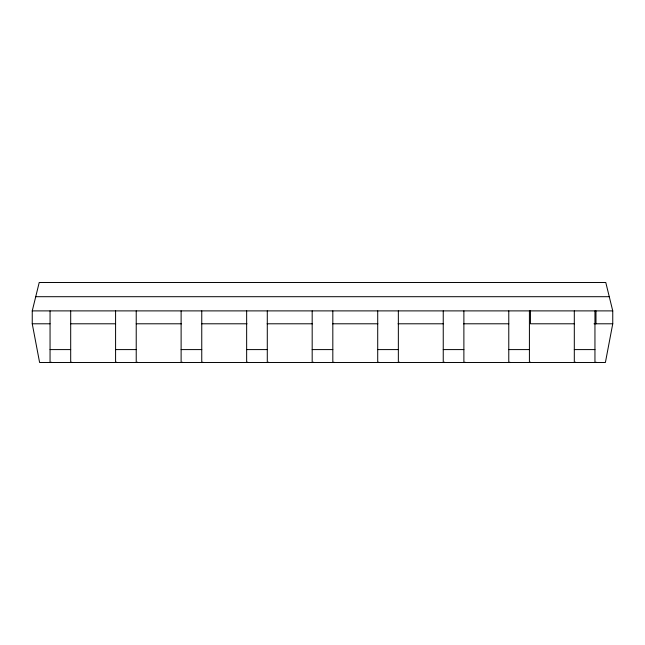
<?xml version="1.0" encoding="UTF-8"?>
<svg xmlns="http://www.w3.org/2000/svg" width="645" height="645" viewBox="0 0 645 645"><rect width="100%" height="100%" fill="white"/><g stroke="black" fill="none" stroke-linecap="round" stroke-linejoin="round"><path stroke-width="0.97" d="M612.75 323.79L605.397 362.49L39.603 362.49L32.25 323.79L32.25 310.89L39.208 282.51L605.792 282.51L612.75 310.89L612.75 323.79L594.013 323.79M35.733 296.7L609.267 296.7M32.25 310.89L612.75 310.89M32.25 323.79L50.052 323.79M70.692 323.79L115.584 323.79M136.224 323.79L181.535 323.79M201.675 323.79L246.987 323.79M267.127 323.79L312.446 323.79M332.586 323.79L377.897 323.79M398.038 323.79L443.349 323.79M463.489 323.79L508.8 323.79M574.34 323.79L530.448 323.79L530.448 310.89M50.052 349.59L70.692 349.59M115.584 349.59L136.224 349.59M181.116 349.59L201.756 349.59M246.648 349.59L267.288 349.59M312.18 349.59L332.82 349.59M377.712 349.59L398.352 349.59M443.244 349.59L463.884 349.59M508.776 349.59L529.416 349.59M574.308 349.59L594.948 349.59M595.98 310.89L595.98 323.79M595.98 362.079L595.98 362.49M594.948 310.89L594.948 362.49M575.34 362.079L575.34 362.49M574.308 310.89L574.308 362.49M530.448 362.079L530.448 362.49M529.416 310.89L529.416 362.49M509.808 362.079L509.808 362.49M508.776 310.89L508.776 362.49M464.916 362.079L464.916 362.49M463.884 310.89L463.884 362.49M444.276 362.079L444.276 362.49M443.244 310.89L443.244 362.49M399.384 362.079L399.384 362.49M398.352 310.89L398.352 362.49M378.744 362.079L378.744 362.49M377.712 310.89L377.712 362.49M333.852 362.079L333.852 362.49M332.82 310.89L332.82 362.49M313.212 362.079L313.212 362.49M312.18 310.89L312.18 362.49M268.32 362.079L268.32 362.49M267.288 310.89L267.288 362.49M247.68 362.079L247.68 362.49M246.648 310.89L246.648 362.49M202.788 362.079L202.788 362.49M201.756 310.89L201.756 362.49M182.148 362.079L182.148 362.49M181.116 310.89L181.116 362.49M137.256 362.079L137.256 362.49M136.224 310.89L136.224 362.49M116.616 362.079L116.616 362.49M115.584 310.89L115.584 362.49M71.724 362.079L71.724 362.49M70.692 310.89L70.692 362.49M51.084 362.079L51.084 362.49M50.052 310.89L50.052 362.49"/></g></svg>
